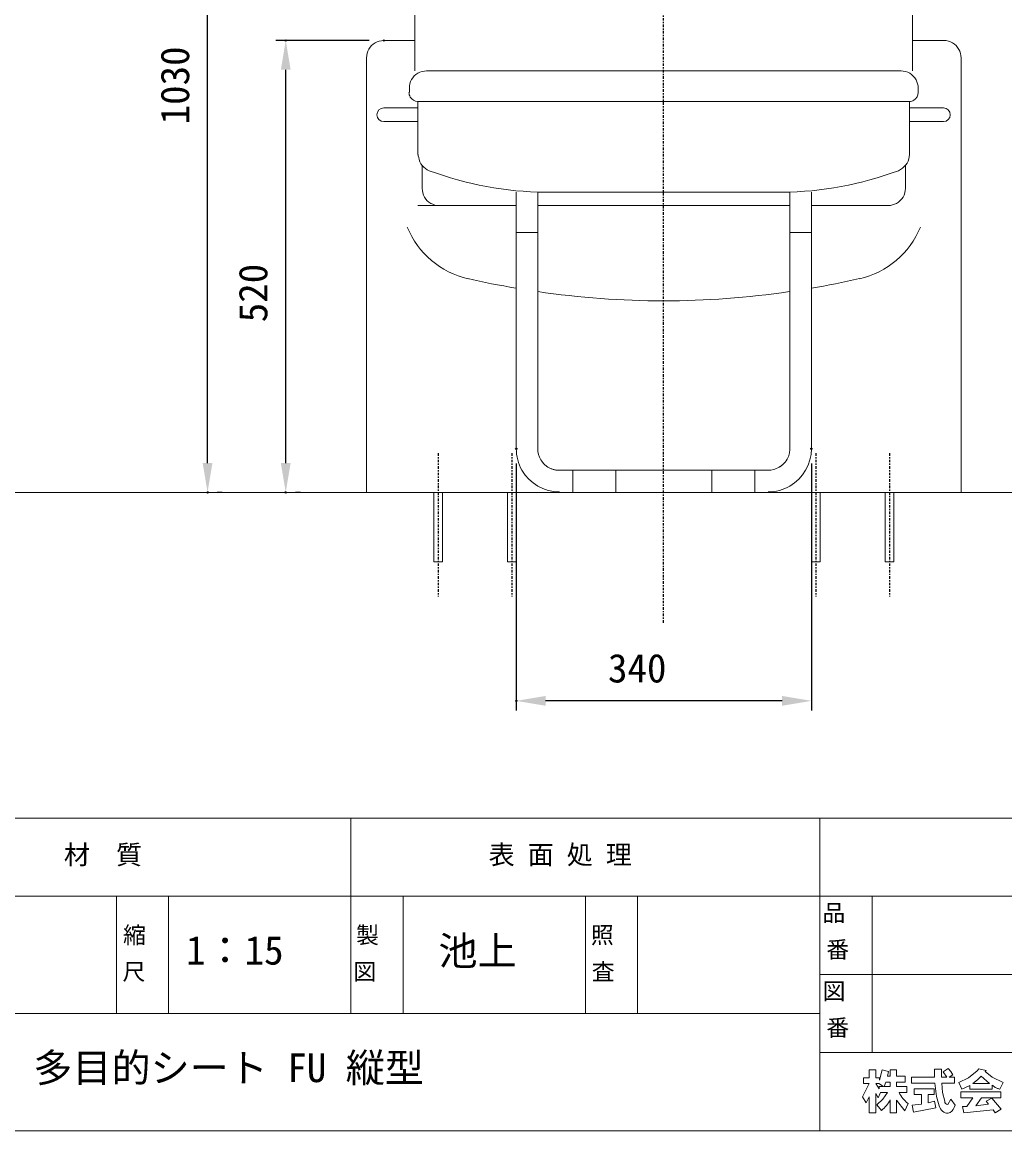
# Model space of a CAD drawing. Units: millimetres, scale not verified. Extents: x -203 to 203, y -143 to 143.
# Drawn here: x 82.8 to 158.2, y -138 to -52.9 of the extents above; entities that cross this region are included whole.
import ezdxf
from ezdxf.enums import TextEntityAlignment as Align

# ---------------------------------------------------------------- set-up
doc = ezdxf.new("R2010")
doc.units = ezdxf.units.MM
doc.header["$LTSCALE"] = 0.5
doc.header["$PDMODE"] = 32
doc.header["$PDSIZE"] = 0.1
doc.linetypes.add('USER1', pattern=[0.629921, 0.393701, -0.07874, 0.07874, -0.07874])
for name, color, linetype, lineweight in [('0-1_DIMENSION_LINES$02_DIMENSI', 7, 'Continuous', 25), ('0-3_図面_FORMAT$03_TEXT', 7, 'Continuous', 18), ('0-4_図面_FORMAT$01_WAKU$OUT_LINE', 6, 'Continuous', 18), ('0-5_図面_FORMAT$01_WAKU$SUB_LINE', 7, 'Continuous', 18), ('0-6_図面_FORMAT$02_LOGO$01_MZ_LO', 7, 'Continuous', 18), ('0-8_DIMENSION_LINES$03_LINES', 7, 'Continuous', 18), ('0-9_DIMENSION_LINES$01_CENTER_', 7, 'USER1', 25), ('0-A_DIMENSION_LINES$04_SUB_LIN', 4, 'Continuous', 18)]:
    doc.layers.add(name, color=color, linetype=linetype, lineweight=lineweight)
doc.layers.add('0-2_DEFPOINTS', color=7, linetype='Continuous')
doc.styles.add('ＭＳ ゴシック', font='')
doc.styles.get('ＭＳ ゴシック').set_extended_font_data('MS Gothic')

# ---------------------------------------------------------------- blocks, each defined once
blk = doc.blocks.new('D9')
at = {"layer": '0-1_DIMENSION_LINES$02_DIMENSI'}
for p, q in [((2857.4515, 1314.3427), (2841.25, 1314.3427)), ((2842, 1248.2495), (2842, 1312.0932)), ((2843.125, 1246), (2842.75, 1246))]:
    blk.add_line(p, q, dxfattribs=at)
for points in [[(2842.3749, 1312.0932), (2841.6251, 1312.0932), (2842, 1314.3427)], [(2841.6251, 1248.2495), (2842.3749, 1248.2495), (2842, 1246)]]:
    blk.add_solid(points, dxfattribs=at)
at = {"layer": '0-2_DEFPOINTS'}
for p in [(2842, 1314.3427), (2858.5765, 1314.3427), (2842, 1246)]:
    blk.add_point(p, dxfattribs=at)
at = {"layer": '0-1_DIMENSION_LINES$02_DIMENSI', "style": 'ＭＳ ゴシック'}
blk.add_text('1030', height=2.199, rotation=90, dxfattribs=at).set_placement((2841.25, 1274.2428), align=Align.BOTTOM_LEFT)
blk = doc.blocks.new('D21')
at = {"layer": '0-1_DIMENSION_LINES$02_DIMENSI'}
for p, q in [((2865.6885, 1248.2278), (2865.6885, 1229.25)), ((2888.3454, 1248.2278), (2888.3454, 1229.25)), ((2886.0959, 1230), (2867.938, 1230))]:
    blk.add_line(p, q, dxfattribs=at)
for points in [[(2867.938, 1230.3749), (2867.938, 1229.6251), (2865.6885, 1230)], [(2886.0959, 1229.6251), (2886.0959, 1230.3749), (2888.3454, 1230)]]:
    blk.add_solid(points, dxfattribs=at)
at = {"layer": '0-2_DEFPOINTS'}
for p in [(2865.6885, 1249.3528), (2888.3454, 1249.3528), (2865.6885, 1230)]:
    blk.add_point(p, dxfattribs=at)
at = {"layer": '0-1_DIMENSION_LINES$02_DIMENSI', "style": 'ＭＳ ゴシック'}
blk.add_text('340', height=2.199, dxfattribs=at).set_placement((2872.7312, 1230.75), align=Align.BOTTOM_LEFT)
blk = doc.blocks.new('D22')
at = {"layer": '0-1_DIMENSION_LINES$02_DIMENSI'}
for p, q in [((2854.4035, 1280.6794), (2847.25, 1280.6794)), ((2848, 1248.2495), (2848, 1278.43)), ((2849.125, 1246), (2848.75, 1246))]:
    blk.add_line(p, q, dxfattribs=at)
for points in [[(2848.3749, 1278.43), (2847.6251, 1278.43), (2848, 1280.6794)], [(2847.6251, 1248.2495), (2848.3749, 1248.2495), (2848, 1246)]]:
    blk.add_solid(points, dxfattribs=at)
at = {"layer": '0-2_DEFPOINTS'}
for p in [(2848, 1280.6794), (2855.5285, 1280.6794), (2848, 1246)]:
    blk.add_point(p, dxfattribs=at)
at = {"layer": '0-1_DIMENSION_LINES$02_DIMENSI', "style": 'ＭＳ ゴシック'}
blk.add_text('520', height=2.199, rotation=90, dxfattribs=at).set_placement((2847.25, 1259.054), align=Align.BOTTOM_LEFT)
blk = doc.blocks.new('_X57')
at = {"layer": '0-3_図面_FORMAT$03_TEXT', "style": 'ＭＳ ゴシック'}
for s, p in [('縮', (2835.5127, 1211.0011)), ('尺', (2835.4759, 1208.1899))]:
    blk.add_text(s, height=1.283, dxfattribs=at).set_placement(p, align=Align.BOTTOM_LEFT)
blk = doc.blocks.new('_X56')
at = {"layer": '0-3_図面_FORMAT$03_TEXT', "style": 'ＭＳ ゴシック'}
for s, p in [('製', (2853.4007, 1211.0011)), ('図', (2853.1924, 1208.1899))]:
    blk.add_text(s, height=1.283, dxfattribs=at).set_placement(p, align=Align.BOTTOM_LEFT)
blk = doc.blocks.new('_X55')
at = {"layer": '0-3_図面_FORMAT$03_TEXT', "style": 'ＭＳ ゴシック'}
for s, p in [('照', (2871.4182, 1211.0011)), ('査', (2871.4934, 1208.1899))]:
    blk.add_text(s, height=1.283, dxfattribs=at).set_placement(p, align=Align.BOTTOM_LEFT)
blk = doc.blocks.new('_X54')
at = {"layer": '0-3_図面_FORMAT$03_TEXT', "style": 'ＭＳ ゴシック'}
for s, p in [('品', (2889.1902, 1212.6995)), ('番', (2889.4912, 1209.8883))]:
    blk.add_text(s, height=1.283, dxfattribs=at).set_placement(p, align=Align.BOTTOM_LEFT)
blk = doc.blocks.new('_X53')
at = {"layer": '0-3_図面_FORMAT$03_TEXT', "style": 'ＭＳ ゴシック'}
for s, p in [('図', (2889.2077, 1206.6995)), ('番', (2889.4912, 1203.8883))]:
    blk.add_text(s, height=1.283, dxfattribs=at).set_placement(p, align=Align.BOTTOM_LEFT)

msp = doc.modelspace()

# ---------------------------------------------------------------- linework, layer by layer
at = {"layer": '0-4_図面_FORMAT$01_WAKU$OUT_LINE'}
for p, q in [((198, -114), (-198, -114)), ((198, -120), (-78, -120)), ((-198, -138), (198, -138))]:
    msp.add_line(p, q, dxfattribs=at)
at = {"layer": '0-5_図面_FORMAT$01_WAKU$SUB_LINE'}
for p, q in [((108, -129), (108, -114)), ((144, -114), (144, -138)), ((90, -129), (90, -120)), ((94, -129), (94, -120)), ((112, -129), (112, -120)), ((126, -120), (126, -129)), ((130, -120), (130, -129)), ((148, -132), (148, -120)), ((144, -126), (198, -126)), ((12, -129), (144, -129)), ((144, -132), (198, -132))]:
    msp.add_line(p, q, dxfattribs=at)
at = {"layer": '0-6_図面_FORMAT$02_LOGO$01_MZ_LO'}
for p, q in [((147.7883, -133.3074), (148.2763, -133.3074)), ((147.7883, -133.9246), (147.7883, -133.3074)), ((148.2763, -133.3074), (148.2763, -133.9246)), ((149.3959, -133.3218), (149.8696, -133.3218)), ((149.3959, -133.7955), (149.3959, -133.3218)), ((149.8696, -133.3218), (149.8696, -133.7955)), ((152.7978, -133.2787), (153.3289, -133.2787)), ((152.7978, -133.8816), (152.7978, -133.2787)), ((153.3289, -133.2787), (153.3289, -133.8816)), ((155.4103, -133.939), (156.0562, -133.4079)), ((156.0562, -133.4079), (156.1854, -133.25)), ((156.1854, -133.25), (156.7452, -133.3648)), ((156.7452, -133.3648), (156.6878, -133.4366)), ((147.3289, -133.9246), (147.7883, -133.9246)), ((147.3289, -134.3696), (147.3289, -133.9246)), ((147.7739, -134.3696), (147.3289, -134.3696)), ((148.2763, -133.9246), (148.5778, -133.9246)), ((148.2907, -134.3696), (148.5347, -134.7715)), ((148.506, -134.3696), (148.2907, -134.3696)), ((148.8648, -134.5993), (148.506, -134.3696)), ((149.0514, -134.2548), (148.9222, -134.5993)), ((149.3959, -134.2548), (149.0514, -134.2548)), ((149.1806, -133.7955), (149.3959, -133.7955)), ((149.3959, -134.5993), (149.3959, -134.2548)), ((149.8696, -133.7955), (150.5299, -133.7955)), ((149.8696, -134.2548), (149.8696, -134.5993)), ((150.5299, -134.2548), (149.8696, -134.2548)), ((150.5299, -133.7955), (150.5299, -134.2548)), ((151.0323, -133.8816), (152.7978, -133.8816)), ((151.0323, -134.3409), (151.0323, -133.8816)), ((152.8122, -134.3409), (151.0323, -134.3409)), ((153.3289, -133.8816), (153.7452, -133.8816)), ((154.3337, -134.3409), (153.3433, -134.3409)), ((154.2045, -133.695), (153.9175, -133.8816)), ((153.9175, -133.8816), (154.3337, -133.8816)), ((154.3337, -133.8816), (154.3337, -134.3409)), ((148.2763, -135.1304), (148.2763, -136.6089)), ((148.4773, -135.4749), (148.2763, -135.1304)), ((148.6352, -135.0586), (148.4773, -135.4749)), ((148.5347, -134.5993), (148.8648, -134.5993)), ((148.5347, -134.7715), (148.5347, -134.5993)), ((149.1806, -135.0586), (148.6352, -135.0586)), ((148.9222, -134.5993), (149.3959, -134.5993)), ((149.8696, -134.5993), (150.6734, -134.5993)), ((150.6734, -135.0586), (150.0706, -135.0586)), ((150.6734, -134.5993), (150.6734, -135.0586)), ((151.2333, -134.7715), (152.7691, -134.7715)), ((151.2333, -135.2165), (151.2333, -134.7715)), ((151.7931, -135.2165), (151.2333, -135.2165)), ((151.7931, -135.9486), (151.7931, -135.2165)), ((152.2955, -135.2165), (152.2955, -135.8481)), ((152.7691, -135.2165), (152.2955, -135.2165)), ((152.7691, -134.7715), (152.7691, -135.2165)), ((154.8218, -135.0156), (157.8792, -135.0156)), ((154.8218, -135.4749), (154.8218, -135.0156)), ((155.4964, -134.8146), (155.4964, -134.5132)), ((157.2045, -134.8146), (155.4964, -134.8146)), ((157.2045, -134.4844), (157.2045, -134.8146)), ((157.2179, -134.4956), (157.2179, -134.4956)), ((157.2589, -134.5297), (157.2179, -134.4956)), ((157.6238, -134.742), (157.5294, -134.6991)), ((157.7787, -134.7961), (157.7309, -134.7819)), ((157.8792, -135.0156), (157.8792, -135.4749)), ((147.7883, -136.6089), (147.7883, -135.3888)), ((149.3959, -136.6089), (149.3959, -135.6184)), ((149.8696, -135.6471), (149.8696, -136.6089)), ((151.0754, -136.0347), (151.7931, -135.9486)), ((151.1758, -136.5658), (151.0754, -136.0347)), ((152.2955, -135.8481), (152.7978, -135.7333)), ((152.7978, -135.7333), (152.884, -136.2356)), ((153.8026, -135.9773), (154.0467, -135.5754)), ((154.0467, -135.5754), (154.3768, -136.0347)), ((154.3768, -136.0347), (154.2907, -136.2213)), ((155.7404, -135.4749), (154.8218, -135.4749)), ((154.9366, -136.1352), (155.2811, -136.1208)), ((155.0371, -136.6232), (154.9366, -136.1352)), ((155.2811, -136.1208), (155.7404, -135.4749)), ((156.4007, -135.4749), (155.9701, -136.0778)), ((155.9701, -136.0778), (156.9318, -135.9629)), ((157.8792, -135.4749), (156.4007, -135.4749)), ((156.7452, -135.7333), (157.1902, -135.5036)), ((156.9318, -135.9629), (156.7452, -135.7333)), ((148.2763, -136.6089), (147.7883, -136.6089)), ((149.8696, -136.6089), (149.3959, -136.6089)), ((152.884, -136.2356), (151.1758, -136.5658))]:
    msp.add_line(p, q, dxfattribs=at)
for points in [[(148.5778, -133.9246), (148.5778, -134.1112), (148.7787, -133.3218), (149.2524, -133.451), (149.1806, -133.7955)], [(153.7452, -133.8816), (153.4438, -133.4797), (153.8313, -133.2213)], [(153.8313, -133.2213), (154.0323, -133.4366), (154.2045, -133.695)], [(156.6878, -133.4366), (157.2045, -133.8816), (158.0514, -134.2835), (157.7931, -134.8002)], [(147.7883, -135.3888), (147.5443, -135.8624), (147.2715, -135.3888), (147.7739, -134.3696)], [(153.1567, -136.0921), (152.9557, -135.3744), (152.8122, -134.3409)], [(153.3433, -134.3409), (153.4151, -135.0586), (153.573, -135.7189)], [(155.4964, -134.5132), (154.8792, -134.8002), (154.6495, -134.2978), (155.4103, -133.939)], [(148.7213, -136.4366), (148.3624, -136.006), (148.8361, -135.561), (149.1806, -135.0586)], [(150.7596, -135.9055), (150.5156, -136.4653), (149.8696, -135.6471)], [(157.1902, -135.5036), (157.9079, -136.3361), (157.4486, -136.6089)], [(157.4486, -136.6089), (157.305, -136.3935), (155.0371, -136.6232)]]:
    msp.add_lwpolyline(points, dxfattribs=at)
msp.add_lwpolyline([(156.0849, -134.0825), (155.7261, -134.3553), (157.0036, -134.3553), (156.372, -133.8098)], close=True, dxfattribs=at)
for centre, radius, start, end in [((152.3644, -133.8962), 2.5716, 206.87476, 231.38604), ((158.4077, -133.0625), 1.8626, 229.76364, 230.29804), ((158.0256, -133.6062), 1.2003, 230.29804, 245.57756), ((157.9651, -133.9903), 0.8256, 245.57756, 253.51907), ((158.233, -133.2603), 1.6016, 253.51907, 254.0546), ((147.0314, -134.356), 2.6804, 309.08318, 331.90147), ((153.8443, -135.9498), 0.7021, 191.69506, 270.11722), ((153.8013, -135.7472), 0.2301, 172.93048, 270.3366), ((153.6475, -136.0019), 0.6795, 286.95592, 341.1657)]:
    msp.add_arc(centre, radius, start, end, dxfattribs=at)
at = {"layer": '0-8_DIMENSION_LINES$03_LINES'}
for p, q in [((112.8992, -56.6574), (112.8992, -21.3345)), ((151.1007, -56.6574), (151.1007, -21.3345)), ((110.5285, -54.3206), (112.8992, -54.3206)), ((151.1007, -54.3206), (153.5054, -54.3206)), ((109.2078, -89), (109.2078, -55.6413)), ((113.8136, -56.6574), (150.2201, -56.6574)), ((109.2078, -61.6018), (109.2078, -58.5878)), ((112.4928, -57.9782), (112.4928, -58.3169)), ((151.5411, -57.9782), (151.5411, -58.3169)), ((113.1363, -59.4856), (110.53, -59.4856)), ((113.1363, -63.0582), (113.1363, -58.9943)), ((150.8637, -59.4856), (153.47, -59.4856)), ((110.53, -60.5456), (113.1363, -60.5456)), ((153.47, -60.5456), (150.8637, -60.5456)), ((113.4749, -65.666), (113.4749, -63.9387)), ((150.5589, -65.666), (150.5589, -63.9387)), ((120.6885, -85.6472), (120.6885, -65.9708)), ((122.3479, -85.6472), (122.3479, -65.9708)), ((141.1101, -65.9708), (122.9237, -65.9708)), ((141.6858, -85.6472), (141.6858, -65.9708)), ((143.3454, -85.6472), (143.3454, -65.9708)), ((120.6885, -66.9867), (113.1363, -66.9867)), ((114.7957, -66.9867), (120.6885, -66.9867)), ((141.6858, -66.9867), (122.3479, -66.9867)), ((149.2382, -66.9867), (143.3454, -66.9867)), ((122.3479, -69.0526), (120.6885, -69.0526)), ((141.6858, -69.0526), (143.3454, -69.0526)), ((140.0264, -87.3067), (124.0075, -87.3067)), ((125.0234, -87.3067), (125.0234, -89)), ((128.3424, -87.3067), (128.3424, -89)), ((135.6915, -87.3067), (135.6915, -89)), ((139.0104, -87.3067), (139.0104, -89)), ((109.14, -89), (154.86, -89)), ((140.0264, -89), (124.0075, -89))]:
    msp.add_line(p, q, dxfattribs=at)
for points in [[(167, -89), (-28, -89), (-28, 111)], [(154.8261, -89), (154.8261, -63.2613), (154.8261, -62.4316), (154.8261, -61.6018), (154.8261, -55.6413)], [(150.8637, -63.0582), (150.8637, -58.9943), (113.1363, -58.9943)], [(122.9237, -65.9708), (122.353, -65.9581), (121.7839, -65.9328), (121.2166, -65.895), (120.6509, -65.8448), (120.0871, -65.7823), (119.5251, -65.7076), (118.965, -65.6208), (118.4068, -65.522), (117.8505, -65.4113), (117.2964, -65.2888), (116.7443, -65.1546), (116.1943, -65.0087), (115.6465, -64.8514), (115.101, -64.6827), (114.5577, -64.5026), (114.0167, -64.3113)], [(150.017, -64.3113), (149.4761, -64.5026), (148.9329, -64.6827), (148.3873, -64.8514), (147.8395, -65.0087), (147.2896, -65.1546), (146.7375, -65.2888), (146.1833, -65.4113), (145.6271, -65.522), (145.0689, -65.6208), (144.5088, -65.7076), (143.9468, -65.7823), (143.3829, -65.8448), (142.8172, -65.895), (142.2499, -65.9328), (141.6808, -65.9581), (141.1101, -65.9708)], [(141.6858, -85.6472), (141.6849, -85.7042), (141.6823, -85.7607), (141.6778, -85.8167), (141.6717, -85.8723), (141.6638, -85.9273), (141.6541, -85.9817), (141.6428, -86.0355), (141.6297, -86.0886), (141.615, -86.141), (141.5986, -86.1927), (141.5805, -86.2436), (141.5608, -86.2938), (141.5395, -86.343), (141.5165, -86.3914), (141.4919, -86.4389), (141.479, -86.4623), (141.4657, -86.4855), (141.452, -86.5084), (141.438, -86.531), (141.4235, -86.5534), (141.4086, -86.5755), (141.3933, -86.5974), (141.3777, -86.6189), (141.3616, -86.6402), (141.3452, -86.6613), (141.3284, -86.682), (141.3112, -86.7025), (141.2936, -86.7226), (141.2757, -86.7425), (141.2573, -86.762), (141.2386, -86.7813), (141.2196, -86.8002), (141.2001, -86.8188), (141.1803, -86.8371), (141.1601, -86.8551), (141.1395, -86.8727), (141.1185, -86.89), (141.0972, -86.907), (141.0756, -86.9236)], [(122.625, -86.564), (122.6113, -86.5409), (122.598, -86.5176), (122.5851, -86.4939)], [(124.0075, -87.3067), (123.9506, -87.3058), (123.8941, -87.3031), (123.838, -87.2987), (123.7825, -87.2926), (123.7275, -87.2847), (123.6731, -87.2752), (123.6193, -87.264), (123.5662, -87.2511), (123.5137, -87.2366), (123.462, -87.2205), (123.4111, -87.2027), (123.361, -87.1834), (123.3117, -87.1626), (123.2633, -87.1401), (123.2158, -87.1162), (123.1693, -87.0908), (123.1238, -87.0638), (123.0792, -87.0354), (123.0358, -87.0056), (122.9935, -86.9743), (122.9523, -86.9416), (122.9123, -86.9075), (122.8927, -86.8899), (122.8735, -86.872), (122.8545, -86.8538), (122.8359, -86.8352), (122.8176, -86.8163), (122.7997, -86.797), (122.782, -86.7774), (122.7647, -86.7575), (122.7478, -86.7373), (122.7312, -86.7167), (122.7149, -86.6959), (122.699, -86.6747), (122.6835, -86.6531), (122.6683, -86.6313), (122.6535, -86.6092), (122.639, -86.5867), (122.625, -86.564)], [(141.0756, -86.9236), (141.0535, -86.9398), (141.0311, -86.9557), (141.0084, -86.9713), (140.9853, -86.9865), (140.9618, -87.0013), (140.938, -87.0157), (140.9138, -87.0298), (140.8893, -87.0435), (140.8644, -87.0567), (140.8392, -87.0696)]]:
    msp.add_lwpolyline(points, dxfattribs=at)
for centre, radius, start, end in [((110.5541, -55.861), 1.5406, 90.95327, 117.14664), ((153.5251, -55.6044), 1.284, 28.18236, 90.87936), ((110.5284, -55.6239), 1.3207, 120.84689, 180.75199), ((153.5283, -55.6388), 1.2978, 359.89055, 29.58691), ((113.814, -57.961), 1.3213, 120.85509, 180.74502), ((113.8393, -58.2004), 1.5432, 90.95475, 117.10128), ((150.24, -57.9413), 1.284, 28.19522, 90.88688), ((150.2442, -57.9756), 1.2969, 359.88899, 29.62229), ((113.0306, -58.3299), 0.5718, 178.69936, 214.72479), ((113.1345, -58.3387), 0.6556, 208.90336, 270.15836), ((150.8852, -58.3185), 0.6559, 298.92031, 0.1414), ((110.53, -60.0156), 0.53, 90, 270), ((150.8767, -58.4226), 0.5718, 268.69936, 304.72479), ((153.47, -60.0156), 0.53, 270, 90), ((113.8292, -63.0848), 0.6597, 177.68379, 198.59507), ((114.5008, -63.0911), 1.3128, 188.94469, 248.36356), ((149.5799, -63.078), 1.284, 298.19522, 0.88688), ((149.7239, -63.6308), 0.741, 293.29898, 308.62854), ((115.0181, -65.64), 1.5434, 180.96198, 207.11051), ((114.7783, -65.6656), 1.3212, 210.86501, 270.75601), ((149.2747, -65.6856), 1.2843, 298.20348, 0.87862), ((149.2412, -65.6899), 1.2968, 269.86643, 299.59896), ((118.4756, -66.1271), 6.6479, 202.26639, 257.14935), ((145.5584, -66.1273), 6.6476, 282.84947, 337.73478), ((128.1921, -26.4685), 47.4537, 256.31234, 260.86057), ((135.8108, -26.4846), 47.4374, 279.13915, 283.68878), ((132, -8.4568), 65.8452, 261.57081, 278.42919), ((124.2588, -85.5881), 3.5708, 180.94919, 208.76967), ((123.8761, -85.6757), 1.5284, 178.93115, 212.36511), ((139.9749, -85.6219), 3.3706, 300.50409, 359.56936), ((124.0325, -85.5961), 3.3701, 210.50267, 269.5749), ((140.0743, -85.9588), 1.3487, 267.96535, 304.55058), ((139.9675, -85.3959), 3.5707, 270.94445, 298.76552)]:
    msp.add_arc(centre, radius, start, end, dxfattribs=at)
at = {"layer": '0-9_DIMENSION_LINES$01_CENTER_'}
for p, q in [((132, -99), (132, -16)), ((114.6942, -86), (114.6942, -97)), ((120.3498, -86), (120.3498, -97)), ((143.684, -86), (143.684, -97)), ((149.3399, -86), (149.3399, -97))]:
    msp.add_line(p, q, dxfattribs=at)
at = {"layer": '0-A_DIMENSION_LINES$04_SUB_LIN'}
for points in [[(115.0275, -89), (115.0275, -94.3333), (114.3608, -94.3333), (114.3608, -89)], [(120.6831, -89), (120.6831, -94.3333), (120.0165, -94.3333), (120.0165, -89)], [(144.0173, -89), (144.0173, -94.3333), (143.3506, -94.3333), (143.3506, -89)], [(149.6732, -89), (149.6732, -94.3333), (149.0065, -94.3333), (149.0065, -89)]]:
    msp.add_lwpolyline(points, dxfattribs=at)

# ---------------------------------------------------------------- block references
at = {"layer": '0-1_DIMENSION_LINES$02_DIMENSI'}
for name in ['D9', 'D22', 'D21']:
    msp.add_blockref(name, (-2745, -1335), dxfattribs=at)
at = {"layer": '0-3_図面_FORMAT$03_TEXT'}
for name in ['_X54', '_X57', '_X56', '_X55', '_X53']:
    msp.add_blockref(name, (-2745, -1335), dxfattribs=at)

# ---------------------------------------------------------------- texts
at = {"layer": '0-3_図面_FORMAT$03_TEXT', "style": 'ＭＳ ゴシック'}
for s, height, p in [('材\u3000質', 1.466, (85.975, -117.9799)), ('表 面 処 理', 1.466, (118.573, -117.9799)), ('1：15', 2.199, (95.3468, -125.9023)), ('池上', 2.199, (114.7187, -125.9459)), ('多目的シート FU 縦型', 2.199, (83.6291, -134.9198))]:
    msp.add_text(s, height=height, dxfattribs=at).set_placement(p, align=Align.BOTTOM_LEFT)

doc.saveas('drawing.dxf')
